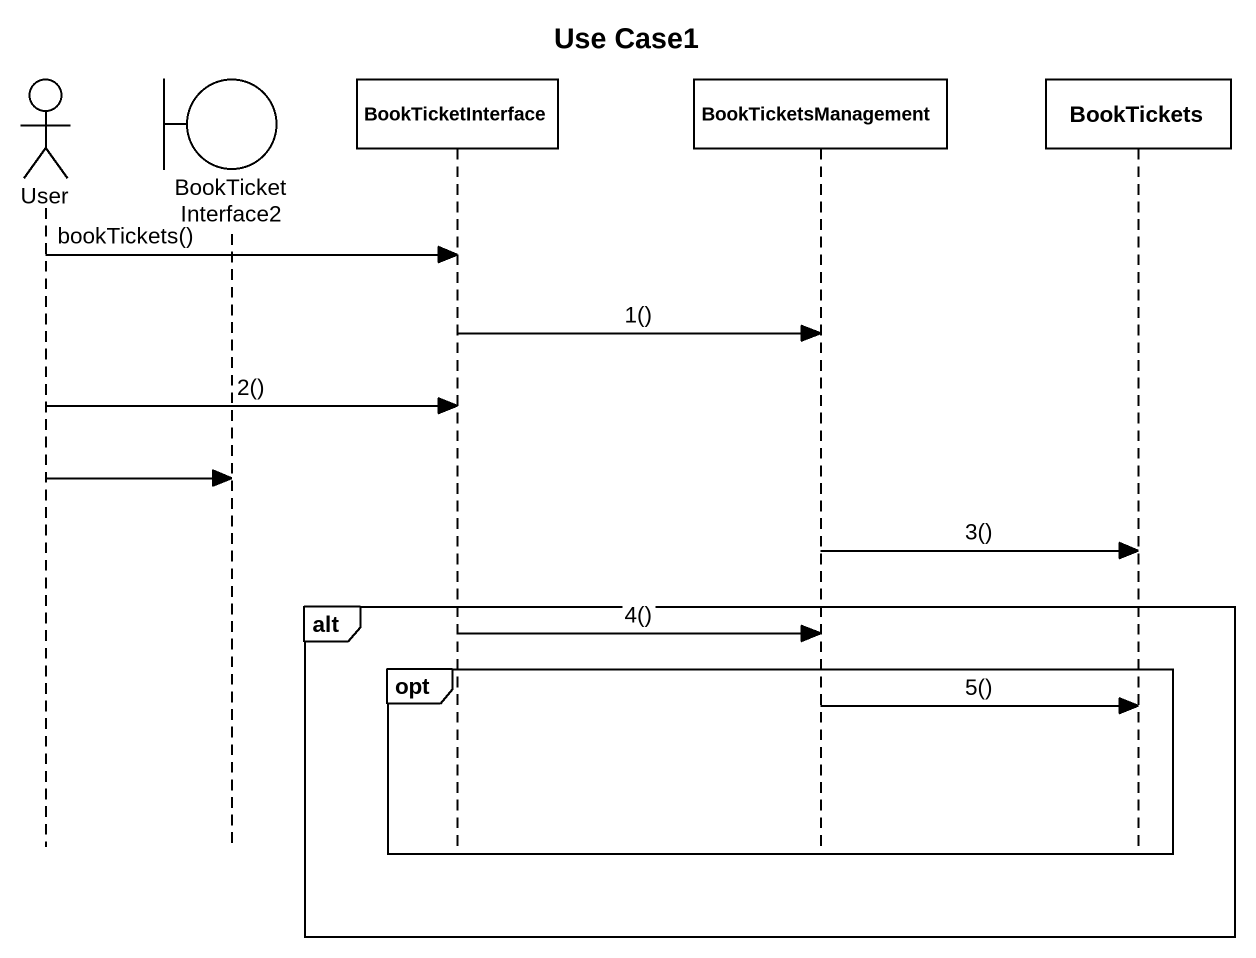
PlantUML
@startuml
title Use Case1
hide footbox
actor User
boundary BookTicketInterface2
participant BookTicketInterface
participant BookTicketsManagement
participant BookTickets

User -> BookTicketInterface : bookTickets()
BookTicketInterface -> BookTicketsManagement : 1()
User -> BookTicketInterface : 2()
User -> BookTicketInterface2
BookTicketsManagement -> BookTickets : 3()
alt
  BookTicketInterface -> BookTicketsManagement : 4()
  opt
    BookTicketsManagement -> BookTickets : 5()
  end
end
@enduml
